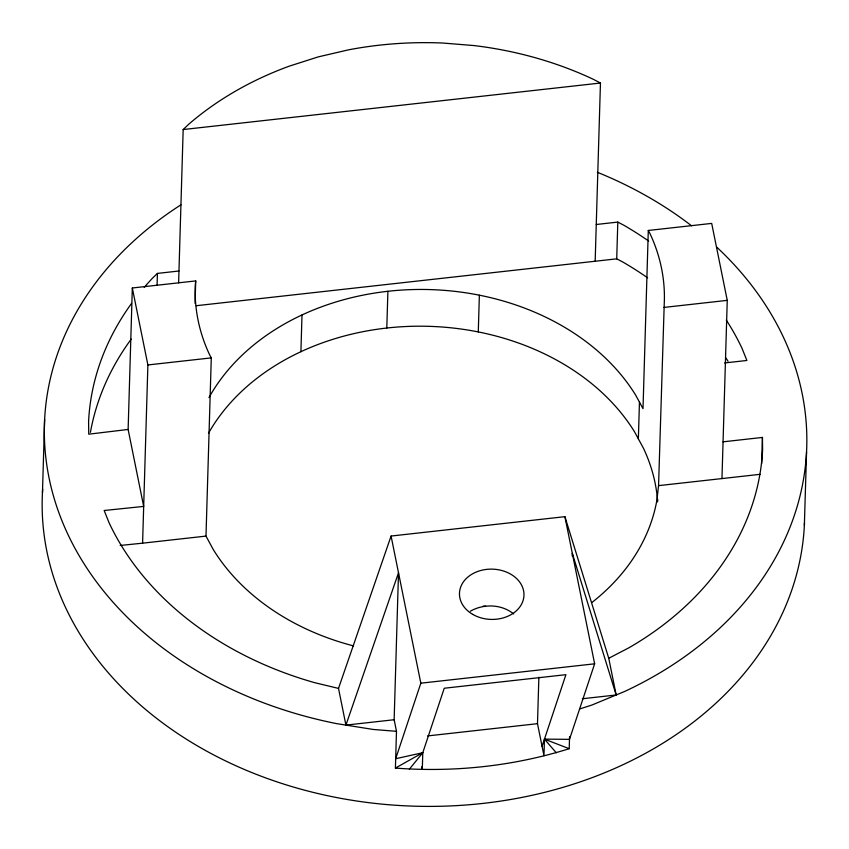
<?xml version="1.0" encoding="UTF-8"?>
<svg xmlns="http://www.w3.org/2000/svg" width="849" height="849" viewBox="0 0 849 849"><rect width="100%" height="100%" fill="white"/><g stroke="black" fill="none" stroke-linecap="round" stroke-linejoin="round"><path stroke-width="1.27" d="M42.45 492.898L44.636 419.406M345.925 725.11L398.51 572.757L394.148 719.729L345.925 725.11L338.507 688.401L314.947 682.745A337.329 262.893 1.7 0 1 109.118 522.857L104.162 510.493L143.683 506.418L128.125 429.456L132.327 287.991L195.726 280.923L195.058 303.358M120.197 545.472L142.59 543.169L147.885 364.953L132.327 287.991M157.076 285.222L157.426 273.41L178.969 271.011M178.619 282.823L183.172 129.547L188.733 124.23A322.662 251.463 1.7 0 1 289.127 66.201L318.258 56.883L348.472 49.847A322.662 251.463 1.7 0 1 442.594 43.023L474.135 45.581A322.662 251.463 1.7 0 1 593.037 79.159L600.455 83.032L595.17 261.237M353.598 645.919A234.664 182.885 1.7 0 1 213.354 549.685L205.989 536.101L211.284 357.885L209.629 354.85A234.664 182.885 1.7 0 1 195.355 284.192L195.726 280.923M300.907 351.709L302 314.958M386.804 328.032L387.897 291.292M569.562 736.741L569.212 748.701C513.284 766.244 453.801 772.505 395.401 768.08L396.483 731.329L394.148 719.729M542.065 746.313L565.912 674.679L444.25 688.242L422.791 752.692L422.293 769.268L421.783 766.7M478.284 331.927L479.367 295.187M338.507 688.401L391.081 536.048L564.903 516.67L594.64 663.812L569.488 739.352L544.453 739.129L543.965 755.706L537.491 723.677L538.871 677.269M572.237 556.031L572.322 553.378L616.172 694.981L582.287 698.759M647.607 277.803A337.329 262.893 1.7 0 0 622.858 262.044L616.714 258.839L617.807 222.088L596.263 224.497M638.363 438.869L639.456 402.129M721.968 478.571L727.253 300.366L711.695 223.404L648.296 230.472L643.011 408.677L635.646 395.093A234.664 182.885 1.7 0 0 419.226 289.456A234.664 182.885 1.7 0 0 208.971 397.597M657.487 501.865L657.561 499.244M591.955 602.461A234.664 182.885 1.7 0 0 656.893 500.231L658.559 485.639L664.226 304.175A234.664 182.885 1.7 0 0 649.941 233.507L648.296 230.472M761.659 463.681L762.444 437.437L723.051 441.83M804.364 525.372L806.55 451.88M391.081 536.048L420.828 683.19L395.676 758.73L422.791 752.692L409.367 769.205M157.426 273.41L152.82 277.825A337.329 262.893 1.7 0 0 144.245 287.365M395.401 768.08L422.791 752.692M616.172 694.981L608.754 658.272L629.035 647.723A337.329 262.893 1.7 0 0 762.593 450.002L762.444 437.437M470.335 611.227C483.58 603.565 501.706 604.095 513.677 613.954M579.867 708.894L591.827 705.073L624.652 691.457A381.328 297.182 1.7 0 0 716.577 246.985M128.125 429.456L88.742 434.179L88.593 421.284A337.329 262.893 1.7 0 1 131.553 303.422M183.172 129.547L600.455 83.032M196.31 305.704L616.714 258.839M147.885 364.953L211.284 357.885M663.854 307.434L727.253 300.366M724.568 362.958L746.887 360.475L742.068 348.43A337.329 262.893 1.7 0 0 726.309 320.105M142.59 543.169L205.989 536.101M658.559 485.639L760.035 474.336M420.828 683.19L594.64 663.812M427.599 735.924L537.491 723.677M482.954 606.218L485.596 606.112M396.483 731.329L373.189 729.45L336.427 723.592A381.328 297.182 1.7 0 1 54.389 499.159A381.328 297.182 1.7 0 1 180.964 204.811M569.212 748.701L544.453 739.129L556.307 752.83M617.807 222.088L623.951 225.303A337.329 262.893 1.7 0 1 648.7 241.063M564.903 516.67L608.754 658.272M208.493 433.245A234.664 182.885 1.7 0 1 418.907 326.196A234.664 182.885 1.7 0 1 634.553 431.833L643.563 448.463A234.664 182.885 1.7 0 1 657.625 501.175M804.491 522.719A381.328 297.182 1.7 0 1 407.541 805.924A381.328 297.182 1.7 0 1 42.673 489.098M597.388 172.294A381.328 297.182 1.7 0 1 691.606 225.823M90.429 432.353A337.329 262.893 1.7 0 1 131.234 339.112M725.927 357.949A337.329 262.893 1.7 0 1 728.018 361.281M472.744 614.389A32.262 25.141 1.7 0 0 523.801 597.282A32.262 25.141 1.7 0 0 478.613 571.144A32.262 25.141 1.7 0 0 472.744 614.389"/></g></svg>
